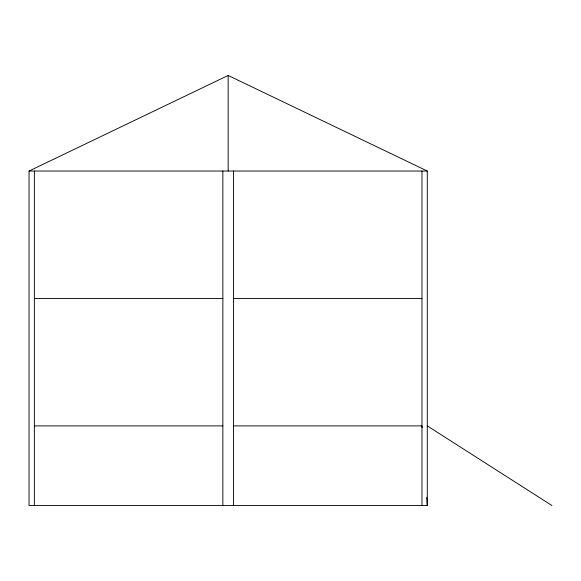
<?xml version="1.0" encoding="UTF-8"?>
<svg xmlns="http://www.w3.org/2000/svg" width="581" height="581" viewBox="0 0 581 581"><rect width="100%" height="100%" fill="white"/><g stroke="black" fill="none" stroke-linecap="round" stroke-linejoin="round"><path stroke-width="0.87" d="M29.05 171.032L228.166 75.457L427.282 171.032L427.282 505.543L29.05 505.543L29.05 171.032L427.282 171.032M34.359 298.467L222.857 298.467M233.475 298.467L421.966 298.467M34.359 425.895L222.857 425.895M233.475 425.895L421.966 425.895L422.089 427.71M427.282 425.895L551.95 505.543M426.737 497.401L427.282 505.543M421.966 171.032L421.966 505.543M233.475 171.032L233.475 505.543M228.166 75.457L228.166 171.032M222.857 171.032L222.857 505.543M34.359 171.032L34.359 505.543"/></g></svg>
